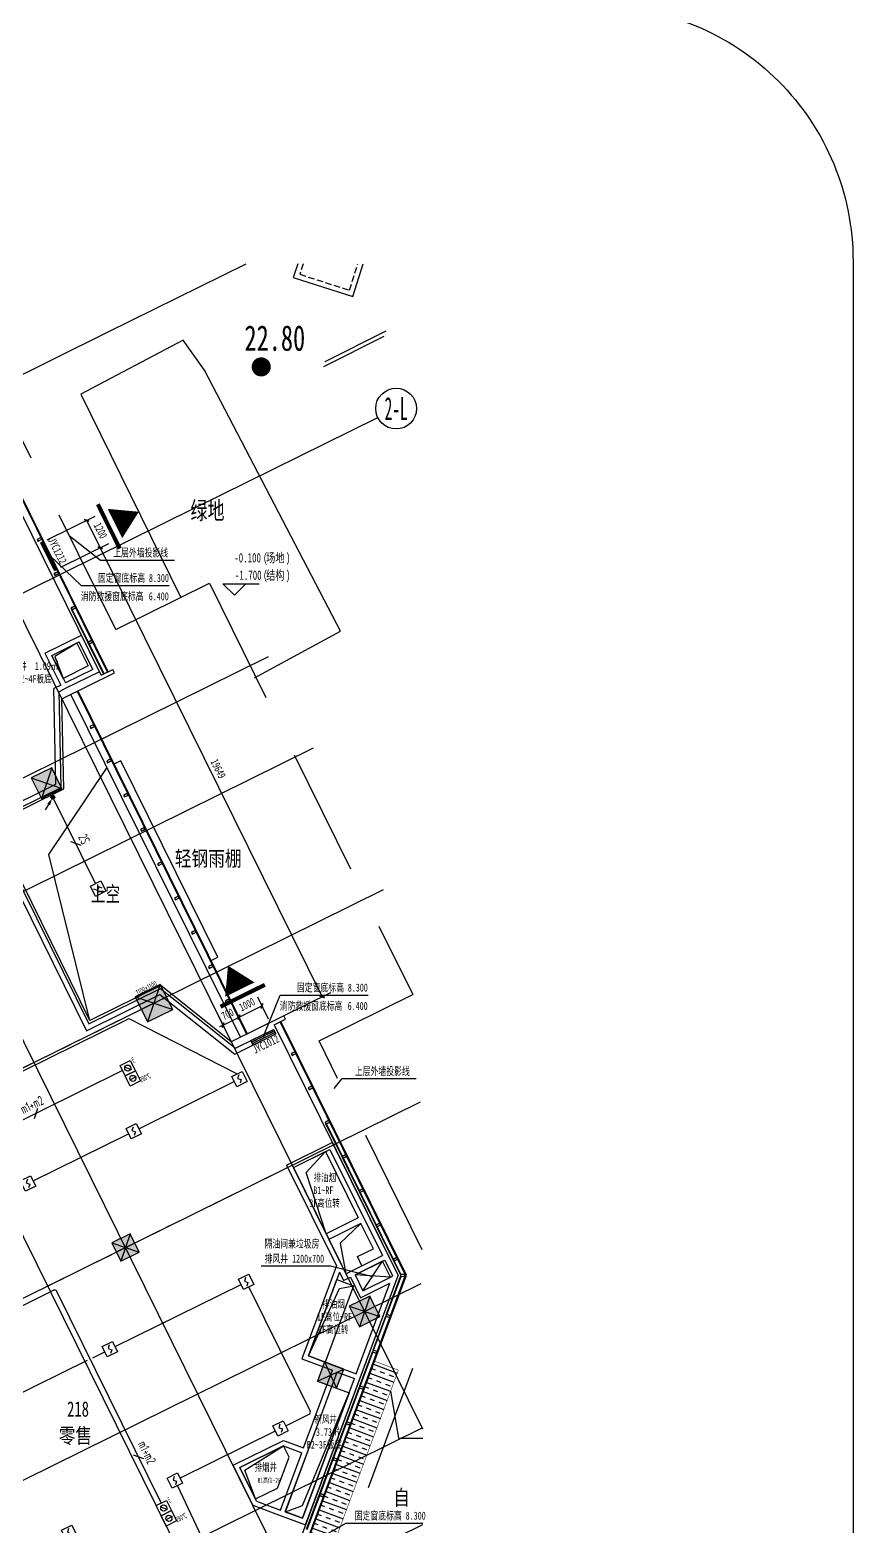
# Model space of a CAD drawing. Header units: millimetres. Extents: x -99490 to 495010, y -402480 to 18020.
# Drawn here: x 142945 to 175232, y -218324 to -159635 of the extents above; entities that cross this region are included whole.
import ezdxf
from ezdxf.enums import TextEntityAlignment as Align

# ---------------------------------------------------------------- set-up
doc = ezdxf.new("R2010")
doc.units = ezdxf.units.MM
doc.header["$LTSCALE"] = 1000
for name, pattern in [('__覆盖_A10-二层平面工作区_TEN25C3T$0$__附着_A70-百叶外参_TEN25H58_设计区$0$AI-Linetype-10', [0.841023, 0.420511, -0.420511]), ('__覆盖_A10-二层平面工作区_TEN25C3T$0$__附着_A70-百叶外参_TEN25H58_设计区$0$DASH', [0.35, 0.25, -0.1]), ('__覆盖_A10-二层平面工作区_TEN25C3T$0$DASH', [0.35, 0.25, -0.1]), ('__覆盖_A10-二层平面工作区_TEN25C3T$0$DASHED2', [0.375, 0.25, -0.125])]:
    doc.linetypes.add(name, pattern=pattern)
doc.layers.get('DEFPOINTS').update_dxf_attribs({"color": 9})
for name, color, linetype in [('__覆盖_A10-二层平面工作区_TEN25C3T$0$A-FIRE-EXIT', 9, 'Continuous'), ('__覆盖_A10-二层平面工作区_TEN25C3T$0$A-疏散方向', 9, 'Continuous'), ('__覆盖_A10-二层平面工作区_TEN25C3T$0$AD-NAME-ROOM', 9, 'Continuous'), ('__覆盖_A10-二层平面工作区_TEN25C3T$0$AD-NUMB', 9, 'Continuous'), ('__覆盖_A10-二层平面工作区_TEN25C3T$0$店铺编号', 9, 'Continuous'), ('__附着_A10-地上2-6层轴网_TEN25C3T_设计区$0$AXIS_TEXT', 9, 'Continuous'), ('A-建筑底图', 9, 'Continuous'), ('C-XREF-EXT', 7, 'Continuous'), ('E-FAS-DEVC', 3, 'Continuous'), ('E-FAS-DIMS', 6, 'Continuous'), ('E-FAS-WIRE', 4, 'Continuous'), ('E-POWR-EQPM', 3, 'Continuous'), ('E-UNIV-DIAG', 2, 'Continuous'), ('E-UNIV-EL', 140, 'Continuous'), ('S_COLU', 9, 'Continuous'), ('S_COLU_HACH', 9, 'Continuous'), ('S_POST_CHAG', 9, 'Continuous')]:
    doc.layers.add(name, color=color, linetype=linetype)
doc.layers.add('S_POST_OTHE', color=9, linetype='Continuous', plot=False)
doc.styles.add('__覆盖_A10-二层平面工作区_TEN25C3T$0$__覆盖_A70-扶梯外参专项图纸_TEN25C3T_设计区$0$TH-STYLE1', font='Stfangso_0.ttf', dxfattribs={"width": 0.7})
doc.styles.add('__覆盖_A10-二层平面工作区_TEN25C3T$0$STANDARD', font='Stfangso_0.ttf', dxfattribs={"width": 0.7})
doc.styles.add('__覆盖_A10-二层平面工作区_TEN25C3T$0$TH-STYLE1', font='Stfangso_0.ttf', dxfattribs={"width": 0.7})
doc.styles.add('__覆盖_A10-二层平面工作区_TEN25C3T$0$TH-STYLE1_T3', font='Stfangso_0.ttf', dxfattribs={"width": 0.7})
doc.styles.add('__附着_A10-地上2-6层轴网_TEN25C3T_设计区$0$COMPLEX', font='Stfangso_0.ttf')
doc.styles.add('__附着_A10-地上2-6层轴网_TEN25C3T_设计区$0$TH-STYLE1', font='Stfangso_0.ttf', dxfattribs={"width": 0.7})
doc.styles.add('__附着_A70-2F环境外参_TEN25C3T_设计区$0$TH-STYLE1', font='Stfangso_0.ttf', dxfattribs={"width": 0.7})
doc.styles.add('TH-STYLE3', font='tssdeng.shx', dxfattribs={"width": 0.65, "bigfont": 'tssdchn.shx'})
doc.dimstyles.new('__覆盖_A10-二层平面工作区_TEN25C3T$0$_TCH_ARCH&&150', dxfattribs={"dimtxt": 313.953488, "dimasz": 150, "dimexe": 375, "dimexo": 450, "dimgap": 150, "dimtad": 1, "dimdec": 0, "dimzin": 0, "dimdsep": 46, "dimtxsty": '__覆盖_A10-二层平面工作区_TEN25C3T$0$TH-STYLE1_T3', "dimblk": '__覆盖_A10-二层平面工作区_TEN25C3T$0$_ArchTick', "dimcen": 0.09, "dimclrd": 256, "dimclre": 256, "dimclrt": 256, "dimazin": 2, "dimtfac": 1, "dimtdec": 0, "dimtix": 1, "dimtmove": 2, "dimatfit": 3, "dimfxl": 1, "dimtolj": 1, "dimtzin": 0, "dimarcsym": 0})

# ---------------------------------------------------------------- blocks, each defined once
blk = doc.blocks.new('E-BFAS712')
blk.add_lwpolyline([(-1.5, -1.5), (-1.5, 1.5), (1.5, 1.5), (1.5, -1.5)], close=True)
at = {"layer": 'E-UNIV-EL'}
blk.add_line((1, 0), (-1, 0), dxfattribs=at)
blk.add_circle((0, 0), 0.8, dxfattribs=at)
at = {"layer": 'E-UNIV-EL', "style": 'TH-STYLE3', "width": 0.5}
blk.add_attdef('F', text='', height=1.5, dxfattribs=at).set_placement((3, -1.25), align=Align.MIDDLE)
blk = doc.blocks.new('E-BFAS730')
blk.add_lwpolyline([(-1.5, -1.5), (-1.5, 1.5), (1.5, 1.5), (1.5, -1.5)], close=True)
at = {"layer": 'E-UNIV-EL'}
blk.add_line((-0.71, 0.71), (0.71, -0.71), dxfattribs=at)
blk.add_circle((0, 0), 0.8, dxfattribs=at)
at = {"layer": 'E-UNIV-EL', "style": 'TH-STYLE3', "width": 0.5}
blk.add_attdef('F', text='', height=1.5, dxfattribs=at).set_placement((2.25, 1.25), align=Align.MIDDLE)
blk = doc.blocks.new('E-BFAS110')
blk.add_lwpolyline([(-1.5, -1.5), (-1.5, 1.5), (1.5, 1.5), (1.5, -1.5)], close=True)
at = {"layer": 'E-UNIV-EL'}
blk.add_lwpolyline([(0.35, 1.06), (-0.35, 0.35), (0.35, -0.35), (-0.35, -1.06)], dxfattribs=at)
blk = doc.blocks.new('$Equip$00002649')
at = {"layer": 'E-FAS-DEVC', "rotation": 359.9996786081254}
blk.add_blockref('E-BFAS110', (0, 0), dxfattribs=at)
blk = doc.blocks.new('E-BLEADER-2')
blk.add_line((-2.88, -4.98), (-1.63, -2.81))
at = {"const_width": 0.75}
blk.add_lwpolyline([(-0.38, 0, 1), (0.38, 0, 1)], format="xyb", close=True, dxfattribs=at)
blk.add_lwpolyline([(-1.63, -2.81, 1.25, 0, 0), (-0.38, -0.65, 0, 0, 0)], format="xyseb")
blk.add_circle((0, 0), 0.75)
blk = doc.blocks.new('E-ANNO04')
blk.add_line((-1, -1), (1, 1))
at = {"style": 'TH-STYLE3', "width": 0.7}
blk.add_attdef('N', text='', height=2.5, dxfattribs=at).set_placement((0, 2.5), align=Align.MIDDLE)
blk = doc.blocks.new('__附着_A10-地上2-6层轴网_TEN25C3T_设计区$0$_AXISO')
blk.add_circle((0, 0), 0.5)
at = {"layer": '__附着_A10-地上2-6层轴网_TEN25C3T_设计区$0$AXIS_TEXT', "style": '__附着_A10-地上2-6层轴网_TEN25C3T_设计区$0$COMPLEX', "width": 1.041667}
blk.add_attdef('A', text='', height=0.56, dxfattribs=at).set_placement((-0.25, -0.28), (0.25, -0.28), align=Align.FIT)
blk = doc.blocks.new('__附着_A70-2F环境外参_TEN25C3T_设计区$0$标高-道路')
at = {"const_width": 0.375}
blk.add_lwpolyline([(-0.1875, 0, 1), (0.1875, 0, 1)], format="xyb", close=True, dxfattribs=at)
blk = doc.blocks.new('*U550')
for points in [[(-40, -30), (-40, -200), (40, -200), (40, -30), (5, -30), (5, 0), (-5, 0), (-5, -30)], [(-35, -35), (-35, -195), (35, -195), (35, -35)], [(-35, -35), (-35, -195), (35, -195), (35, -35)]]:
    blk.add_lwpolyline(points, close=True)
blk = doc.blocks.new('*U503')
for points in [[(0, 1000), (0, 0), (1100, 0), (1100, 1000)], [(1100, 1000), (0, 1000), (1007, 912), (1100, 0)]]:
    blk.add_lwpolyline(points, close=True)
blk.add_lwpolyline([(0, 1000), (1007, 912), (1100, 0)])
at = {"style": '__覆盖_A10-二层平面工作区_TEN25C3T$0$TH-STYLE1', "width": 0.7}
blk.add_attdef('留洞编号', (206, -20), '', height=200, dxfattribs=at)
blk = doc.blocks.new('__覆盖_A10-二层平面工作区_TEN25C3T$0$救援')
at = {"layer": '__覆盖_A10-二层平面工作区_TEN25C3T$0$A-FIRE-EXIT', "ltscale": 0.01, "const_width": 160}
blk.add_lwpolyline([(2313, 0), (368, 0)], dxfattribs=at)
at = {"layer": '__覆盖_A10-二层平面工作区_TEN25C3T$0$A-疏散方向', "flags": 128}
blk.add_lwpolyline([(1334, 1312, 0, 1283, 0), (1334, 266, 1283, 1283, 0)], format="xyseb", dxfattribs=at)
blk = doc.blocks.new('__覆盖_A10-二层平面工作区_TEN25C3T$0$_ArchTick')
at = {"color": 0, "linetype": 'ByBlock', "const_width": 0.4}
blk.add_lwpolyline([(-0.5, -0.5), (0.5, 0.5)], dxfattribs=at)
blk = doc.blocks.new('*D524')
at = {"layer": 'A-建筑底图', "linetype": 'ByBlock', "lineweight": -2, "transparency": 16777216}
for p, q in [((1524337, 465738), (1526219, 466668)), ((1525883, 466502), (1534588, 448887)), ((1533042, 448123), (1534924, 449053))]:
    blk.add_line(p, q, dxfattribs=at)
at = {"layer": 'DEFPOINTS', "color": 0, "linetype": 'ByBlock', "transparency": 16777216}
for p in [(1523934, 465539), (1534588, 448887), (1532639, 447924)]:
    blk.add_point(p, dxfattribs=at)
at = {"layer": 'A-建筑底图', "linetype": 'ByBlock', "lineweight": -2, "transparency": 16777216, "xscale": 150, "yscale": 150, "zscale": 150}
for p, rotation in [((1525883, 466502), 116.2983967429853), ((1534588, 448887), 296.2983967429853)]:
    blk.add_blockref('__覆盖_A10-二层平面工作区_TEN25C3T$0$_ArchTick', p, dxfattribs=dict(at, rotation=rotation))
at = {"layer": 'A-建筑底图', "linetype": 'ByBlock', "transparency": 16777216, "insert": (1530514, 457832), "char_height": 314, "attachment_point": 5, "rotation": 296.2984, "style": '__覆盖_A10-二层平面工作区_TEN25C3T$0$TH-STYLE1_T3'}
blk.add_mtext('\\A1;19649', dxfattribs=at)
blk = doc.blocks.new('*D525')
at = {"layer": 'A-建筑底图', "linetype": 'ByBlock', "lineweight": -2, "transparency": 16777216}
for p, q in [((1523805, 466814), (1525687, 467744)), ((1525351, 467578), (1525883, 466502)), ((1524337, 465738), (1526219, 466668))]:
    blk.add_line(p, q, dxfattribs=at)
at = {"layer": 'DEFPOINTS', "color": 0, "linetype": 'ByBlock', "transparency": 16777216}
for p in [(1523402, 466615), (1525883, 466502), (1523934, 465539)]:
    blk.add_point(p, dxfattribs=at)
at = {"layer": 'A-建筑底图', "linetype": 'ByBlock', "lineweight": -2, "transparency": 16777216, "xscale": 150, "yscale": 150, "zscale": 150}
for p, rotation in [((1525351, 467578), 116.2983967429893), ((1525883, 466502), 296.2983967429893)]:
    blk.add_blockref('__覆盖_A10-二层平面工作区_TEN25C3T$0$_ArchTick', p, dxfattribs=dict(at, rotation=rotation))
at = {"layer": 'A-建筑底图', "linetype": 'ByBlock', "transparency": 16777216, "insert": (1525895, 467178), "char_height": 314, "attachment_point": 5, "rotation": 296.2984, "style": '__覆盖_A10-二层平面工作区_TEN25C3T$0$TH-STYLE1_T3'}
blk.add_mtext('\\A1;1200', dxfattribs=at)
blk = doc.blocks.new('*D526')
at = {"layer": 'A-建筑底图', "linetype": 'ByBlock', "lineweight": -2, "transparency": 16777216}
for p, q in [((1531586, 447571), (1531165, 448424)), ((1530959, 447261), (1530537, 448114)), ((1530704, 447778), (1531331, 448088)), ((1531331, 448088), (1531465, 448154)), ((1530704, 447778), (1530569, 447712))]:
    blk.add_line(p, q, dxfattribs=at)
at = {"layer": 'DEFPOINTS', "color": 0, "linetype": 'ByBlock', "transparency": 16777216}
for p in [(1531331, 448088), (1531158, 446858), (1531786, 447168)]:
    blk.add_point(p, dxfattribs=at)
at = {"layer": 'A-建筑底图', "linetype": 'ByBlock', "lineweight": -2, "transparency": 16777216, "xscale": 150, "yscale": 150, "zscale": 150}
for p, rotation in [((1530704, 447778), 26.29839674295267), ((1531331, 448088), 206.2983967429527)]:
    blk.add_blockref('__覆盖_A10-二层平面工作区_TEN25C3T$0$_ArchTick', p, dxfattribs=dict(at, rotation=rotation))
at = {"layer": 'A-建筑底图', "linetype": 'ByBlock', "transparency": 16777216, "insert": (1530879, 448212), "char_height": 314, "attachment_point": 5, "rotation": 26.2984, "style": '__覆盖_A10-二层平面工作区_TEN25C3T$0$TH-STYLE1_T3'}
blk.add_mtext('\\A1;700', dxfattribs=at)
blk = doc.blocks.new('*D527')
at = {"layer": 'A-建筑底图', "linetype": 'ByBlock', "lineweight": -2, "transparency": 16777216}
for p, q in [((1531586, 447571), (1531165, 448424)), ((1531331, 448088), (1532227, 448531)), ((1532483, 448014), (1532061, 448867))]:
    blk.add_line(p, q, dxfattribs=at)
at = {"layer": 'DEFPOINTS', "color": 0, "linetype": 'ByBlock', "transparency": 16777216}
for p in [(1532227, 448531), (1532682, 447611), (1531786, 447168)]:
    blk.add_point(p, dxfattribs=at)
at = {"layer": 'A-建筑底图', "linetype": 'ByBlock', "lineweight": -2, "transparency": 16777216, "xscale": 150, "yscale": 150, "zscale": 150}
for p, rotation in [((1532227, 448531), 26.29839674298309), ((1531331, 448088), 206.2983967429831)]:
    blk.add_blockref('__覆盖_A10-二层平面工作区_TEN25C3T$0$_ArchTick', p, dxfattribs=dict(at, rotation=rotation))
at = {"layer": 'A-建筑底图', "linetype": 'ByBlock', "transparency": 16777216, "insert": (1531641, 448588), "char_height": 314, "attachment_point": 5, "rotation": 26.2984, "style": '__覆盖_A10-二层平面工作区_TEN25C3T$0$TH-STYLE1_T3'}
blk.add_mtext('\\A1;1000', dxfattribs=at)
blk = doc.blocks.new('__覆盖_A10-二层平面工作区_TEN25C3T$0$$WINLIB2D$00000001')
at = {"color": 0}
for points in [[(-0.5, 0.5), (-0.5, -0.5)], [(-0.5, 0.5), (0.5, 0.5)], [(0.5, -0.5), (0.5, 0.5)], [(0.5, 0.167), (-0.5, 0.167)], [(0.5, -0.167), (-0.5, -0.167)], [(-0.5, -0.5), (0.5, -0.5)]]:
    blk.add_lwpolyline(points, dxfattribs=at)
blk = doc.blocks.new('1100+1100')
at = {"layer": 'S_COLU_HACH'}
h = blk.add_hatch(color=256, dxfattribs=at)
h.dxf.hatch_style = 1
h.paths.add_polyline_path([(1793873, 2488468), (1794859, 2488956), (1794371, 2489942), (1793385, 2489454)])
at = {"layer": 'S_COLU', "elevation": 0}
blk.add_lwpolyline([(1793873, 2488468), (1794859, 2488956), (1794371, 2489942), (1793385, 2489454)], close=True, dxfattribs=at)
at = {"layer": 'S_POST_OTHE'}
for p, q in [((1794371, 2489942, 0), (1793873, 2488468, 0)), ((1793385, 2489454, 0), (1794859, 2488956, 0))]:
    blk.add_line(p, q, dxfattribs=at)
at = {"layer": 'S_POST_OTHE', "style": 'TH-STYLE3', "width": 0.7}
blk.add_text('1100x1100', height=200, rotation=26.3, dxfattribs=at).set_placement((1793866, 2489716, 0), align=Align.CENTER)
blk = doc.blocks.new('A$C4BB53128')
at = {"layer": 'A-建筑底图'}
h = blk.add_hatch(color=256, dxfattribs=at)
h.dxf.hatch_style = 1
h.paths.add_polyline_path([(1856.9, 66325.8), (1050.1, 65927.1), (1448.8, 65120.2), (2255.6, 65518.9)])
h = blk.add_hatch(color=256, dxfattribs=at)
h.dxf.hatch_style = 1
h.paths.add_polyline_path([(4924.9, 48042.5), (4207.7, 47688.1), (4562.1, 46970.9), (5279.3, 47325.3)])
h = blk.add_hatch(color=256, dxfattribs=at)
h.dxf.hatch_style = 1
h.paths.add_polyline_path([(14327.5, 45606.1), (13520.6, 45207.4), (13919.4, 44400.5), (14726.2, 44799.3)])
at = {"layer": 'A-建筑底图', "linetype": '__覆盖_A10-二层平面工作区_TEN25C3T$0$__附着_A70-百叶外参_TEN25H58_设计区$0$AI-Linetype-10'}
h = blk.add_hatch(dxfattribs=at)
h.set_pattern_fill('TRANS', color=256, scale=200, angle=159.63)
h.set_pattern_definition([(159.63, (-1795661.24, -940507.8), (-132.61895, -357.173926), []), (159.63, (-1795727.55, -940686.4), (-132.61895, -357.173926), [190.5, -190.5])])
h.paths.add_polyline_path([(14512.4, 43049.7), (9291.4, 28987.6), (10228.9, 28639.5), (15449.9, 42701.6)])
at = {"layer": 'A-建筑底图'}
h = blk.add_hatch(color=256, dxfattribs=at)
h.dxf.hatch_style = 1
h.paths.add_polyline_path([(12556.7, 43019.3), (12278.3, 42269.3), (13028.3, 41990.9), (13306.7, 42740.9)])
for p, q in [((4060.9, 83421.5), (9480.9, 86100)), ((-58470.4, 52518.7), (4061, 83421.5)), ((16406.9, 40382.4), (-3111.2, 79877)), ((3797.3, 69961.8), (-1213.1, 80100.3)), ((7472.3, 76518.4), (14644.3, 80062.8)), ((-58470.4, 43929.8), (7472.5, 76518.5)), ((16390.9, 23937.9), (-9655.7, 76642.8)), ((16402.8, 16239.5), (-12703.8, 75136.4)), ((2539.3, 75441.7), (3765, 74472.5)), ((1779.8, 74653.6), (3010, 73482)), ((3765, 74472.5), (6672.4, 74472.5)), ((3010, 73482), (6465.4, 73482)), ((9018.1, 73092.4), (8568.1, 73542.4)), ((8568.1, 73542.4), (9993.4, 73542.4)), ((9018.1, 73092.4), (9468.1, 73542.4)), ((3887, 70006.1), (2642, 72525.3)), ((3904.9, 70015), (2659.9, 72534.2)), ((1587.1, 70821.4), (3022.1, 71530.5)), ((1855.1, 70730.7), (2931.4, 71262.6)), ((3463.1, 70186.8), (2931.4, 71262.6)), ((3731, 70096.1), (3022.1, 71530.5)), ((-58470.4, 36679.3), (10352.2, 70691.2)), ((1587.1, 70821.4), (2207.4, 69566.2)), ((1855.1, 70730.7), (2386.7, 69654.9)), ((3731, 70096.1), (2385.7, 69431.3)), ((3463.1, 70186.8), (2386.7, 69654.9)), ((3797.3, 69961.8), (4245.6, 70183.4)), ((2207.4, 69566.2), (1941, 69434.6)), ((2018.6, 65680.9), (1941, 69434.6)), ((2385.7, 69431.3), (2143.6, 69311.6)), ((2221.1, 65557.9), (2143.6, 69311.6)), ((2850.7, 69326.7), (9496.4, 55879.2)), ((2877.6, 69340), (9523.3, 55892.5)), ((9254.4, 55759.6), (2608.7, 69207.1)), ((-58470.4, 32217.5), (12124.4, 67105.2)), ((1856.9, 66325.8, 0), (1448.8, 65120.2, 0)), ((1050.1, 65927.1, 0), (2255.6, 65518.9, 0)), ((-858.5, 64259.1), (2018.6, 65680.9)), ((-590.6, 64168.4), (2221.1, 65557.9)), ((-858.5, 64259.1), (3217.7, 56010.9)), ((-590.6, 64168.4), (3308.4, 56278.8)), ((-58470.4, 25301.8), (14871.3, 61546.9)), ((3308.4, 56278.8), (6120.1, 57668.3)), ((6120.1, 57668.3), (9055.3, 55326.3)), ((3217.7, 56010.9), (6094.8, 57432.7)), ((6094.8, 57432.7), (9029.9, 55090.7)), ((10148.9, 55755.3), (10812.5, 57413.9)), ((10812.5, 57413.9), (14267.9, 57413.9)), ((10575.9, 56245.4), (11024.2, 56466.9)), ((15732.4, 46420.7), (10818, 56365)), ((15765, 46422.4), (10844.9, 56378.3)), ((11024.2, 56466.9), (10957.7, 56601.4)), ((9029.9, 55090.7), (10640.9, 55886.8)), ((9055.3, 55326.3), (10552.3, 56066.1)), ((10552.3, 56066.1), (10640.9, 55886.8)), ((10575.9, 56245.4), (15438.7, 46405.5)), ((12925, 53748.1), (13242.7, 54133.1)), ((13242.7, 54133.1), (16150.1, 54133.1)), ((-58470.4, 16266.6), (16323.7, 53229.6)), ((15233.4, 47046.8), (12610.5, 52354.1)), ((15251.3, 47055.7), (12628.5, 52362.9)), ((11064.2, 50741.9), (12857.2, 51628)), ((11332.1, 50651.2), (12766.5, 51360.1)), ((12766.5, 51360.1), (14826.6, 47191.3)), ((12857.2, 51628), (15050.3, 47190.3)), ((11064.2, 50741.9), (13019.4, 46785.5)), ((11332.1, 50651.2), (13217.8, 46835.4)), ((4207.7, 47688.1, 0), (5279.3, 47325.3, 0)), ((4924.9, 48042.5, 0), (4562.1, 46970.9, 0)), ((13571.5, 46571.1), (14826.6, 47191.3)), ((13749.8, 46436.1), (14915.3, 47012)), ((14059.9, 45808.5), (14825.6, 46967.7)), ((14915.3, 47012), (15220.9, 46393.6)), ((15050.3, 47190.3), (15438.4, 46404.9)), ((15528.3, 46449.9), (15069.5, 47378.3)), ((15550, 46451.3), (15087.5, 47387.2)), ((12786.8, 46781.1), (10064, 46781.1)), ((10282, 32516.4), (15438.7, 46405.5)), ((10535.1, 32422.4), (15732.4, 46420.7)), ((10563.2, 32412), (15765, 46422.4)), ((13019.4, 46785.5), (11664.8, 43137.1)), ((13141.2, 46539), (11921.9, 43254.9)), ((14446.9, 46358.9), (12786.8, 46781.1)), ((13141.2, 46539), (13301.5, 46214.5)), ((13217.8, 46835.4), (13392.2, 46482.5)), ((13392.2, 46482.5), (13571.5, 46571.1)), ((15135.7, 46340.2), (13749.8, 46436.1)), ((13749.8, 46436.1), (14059.9, 45808.5)), ((14059.9, 45808.5), (15215.7, 46379.7)), ((15215.7, 46379.7), (15220.9, 46393.6)), ((15389.4, 46272.8), (15438.4, 46404.9)), ((-58470.4, 9127.7), (16338.6, 46098.1)), ((13301.5, 46214.5), (13570.5, 46347.5)), ((13570.5, 46347.5), (13969.2, 45540.6)), ((13797, 42558.7), (15114.3, 46106.5)), ((13949.7, 42395.4), (15389.4, 46272.8)), ((13969.2, 45540.6), (15114.3, 46106.5)), ((13520.6, 45207.4, 0), (14726.2, 44799.3, 0)), ((14327.5, 45606.1, 0), (13919.4, 44400.5, 0)), ((11664.8, 43137.1), (12862.1, 42692.5)), ((11921.9, 43254.9), (13025.5, 42845.2)), ((12556.7, 43019.3, 0), (13028.3, 41990.9, 0)), ((13025.5, 42845.2), (13797, 42558.7)), ((11691.2, 36887), (13727.4, 42371.2)), ((11732, 39648.9), (12862.1, 42692.5)), ((11809.1, 36629.9), (13949.7, 42395.4)), ((11884.7, 39485.5), (13049.6, 42622.9)), ((12278.3, 42269.3, 0), (13306.7, 42740.9, 0)), ((13049.6, 42622.9), (13727.4, 42371.2)), ((-58470.4, 3438.9), (16382.8, 40431.1)), ((8963.3, 38967.4), (10938.4, 39943.5)), ((10938.4, 39943.5), (11732, 39648.9)), ((9231.3, 38876.7), (10949.7, 39726)), ((10825.9, 37208.3), (11662.4, 39461.4)), ((10949.7, 39726), (11662.4, 39461.4)), ((11013.4, 37138.7), (11884.7, 39485.5)), ((9738.6, 37398.7), (8963.3, 38967.4)), ((9882.7, 37558.5), (9231.3, 38876.7)), ((9738.6, 37398.7), (10850, 36986)), ((9882.7, 37558.5), (10825.9, 37208.3)), ((10850, 36986), (11809.1, 36629.9)), ((11013.4, 37138.7), (11691.2, 36887)), ((-57754.9, 0), (16406.6, 36650.3)), ((11642.1, 35691.5), (13385.7, 36698)), ((13385.7, 36698), (16412.3, 36698))]:
    blk.add_line(p, q, dxfattribs=at)
at = {"layer": 'A-建筑底图', "linetype": '__覆盖_A10-二层平面工作区_TEN25C3T$0$DASH'}
for p, q in [((1514, 75191.5), (1424.3, 75147.2)), ((1454.2, 75162), (1985.9, 74086.2)), ((1484.1, 75176.7), (2015.8, 74100.9)), ((2045.7, 74115.7), (1956, 74071.4)), ((9685.9, 55563.6), (10582.4, 56006.7)), ((9715.5, 55503.8), (10612, 55946.9)), ((10552.9, 56066.4), (10641.5, 55887.1)), ((9656.4, 55623.4), (9745, 55444.1))]:
    blk.add_line(p, q, dxfattribs=at)
at = {"layer": 'A-建筑底图', "linetype": '__覆盖_A10-二层平面工作区_TEN25C3T$0$DASHED2', "ltscale": 20}
for p, q in [((4364.6, 71748.1), (8040.3, 73564.6)), ((8040.3, 73564.6), (16015.2, 57427.4)), ((12339.6, 55610.9), (16015.2, 57427.4))]:
    blk.add_line(p, q, dxfattribs=at)
at = {"layer": 'A-建筑底图', "linetype": 'ByBlock'}
for points in [[(11502.8, 86100), (11329.2, 85554.7), (13663.7, 84811.2), (14073.9, 86100)], [(9840.4, 37644.1), (9432.1, 38771.7), (10949.7, 39726)]]:
    blk.add_lwpolyline(points, dxfattribs=at)
at = {"layer": 'A-建筑底图', "linetype": '__覆盖_A10-二层平面工作区_TEN25C3T$0$DASH'}
blk.add_lwpolyline([(11712.7, 86100), (11580.4, 85684.6), (13533.7, 85062.5), (13864, 86100)], dxfattribs=at)
at = {"layer": 'A-建筑底图', "elevation": 0}
for points in [[(12579.7, 82259.6), (14965.5, 83460.7)], [(9813, 69858.6), (13183.6, 71691.4), (7841.6, 81927.8), (7010.5, 83103.4), (2993.9, 80978.2), (6898, 73030.8)], [(12522.6, 82063), (14897.6, 83258.6)]]:
    blk.add_lwpolyline(points, dxfattribs=at)
at = {"layer": 'A-建筑底图'}
for points in [[(4066.2, 70094.7), (-1026.7, 80400.3), (-2526.7, 80400.3)], [(4039.4, 70081.5), (-1045.3, 80370.3), (-2526.7, 80370.3)], [(10957.7, 56601.4), (8895.6, 55582.3), (6133.3, 57786.4), (3354.2, 56413), (-456.2, 64123.3), (2322.9, 65496.7), (2249.9, 69029.8), (4312, 70048.9), (4245.6, 70183.4)], [(3354.2, 56413), (1737.5, 62929.8), (4026.3, 66338.5)], [(8105.6, 58761.3), (8374.5, 58894.2), (4564.3, 66604.1), (4295.4, 66471.2)], [(12616.9, 48051.3), (11831.9, 50446.5), (12587.2, 51271.4)], [(13982.8, 48447.5), (13164.6, 47673.5), (13392.2, 46482.5)], [(14984, 44893.7), (15532.4, 46370.8)], [(15002.8, 44886.8), (15554, 46371.4)], [(11921.9, 43254.9), (13146.6, 45897.5), (13691.9, 46011.2)], [(14461.9, 43487.6), (14956.2, 44818.8)], [(14480.7, 43480.6), (14974.9, 44811.8)], [(11851.4, 36456.5), (14434.1, 43412.6)], [(11870.1, 36449.6), (14452.8, 43405.6)], [(11019.1, 37136.5), (11683.4, 37391.8), (13518.5, 41808.9)], [(15144.6, 41879.2), (15448.9, 40030.7), (16413.1, 40030.7)]]:
    blk.add_lwpolyline(points, dxfattribs=at)
at = {"layer": 'A-建筑底图', "linetype": '__覆盖_A10-二层平面工作区_TEN25C3T$0$DASHED2', "ltscale": 20}
for points in [[(4364.6, 71748.1), (88.7, 80400.3), (-1026.7, 80400.3)], [(16387.9, 47419), (12339.6, 55610.9)], [(-26155.5, 0), (-6567.9, 9680.1), (-6922.4, 10397.3), (6441.7, 17001.8), (16399.6, 43822.2)]]:
    blk.add_lwpolyline(points, dxfattribs=at)
at = {"layer": 'A-建筑底图', "elevation": 0}
for points in [[(1448.8, 65120.2), (2255.6, 65518.9), (1856.9, 66325.8), (1050.1, 65927.1)], [(4562.1, 46970.9), (5279.3, 47325.3), (4924.9, 48042.5), (4207.7, 47688.1)], [(13919.4, 44400.5), (14726.2, 44799.3), (14327.5, 45606.1), (13520.6, 45207.4)], [(13028.3, 41990.9), (13306.7, 42740.9), (12556.7, 43019.3), (12278.3, 42269.3)]]:
    blk.add_lwpolyline(points, close=True, dxfattribs=at)
at = {"layer": 'A-建筑底图', "linetype": '__覆盖_A10-二层平面工作区_TEN25C3T$0$DASH', "lineweight": -2, "ltscale": 3}
for points in [[(-7138, 50670.1), (6267.4, 57294.9)], [(-3998.6, 43186.4), (11108.5, 50652.2)]]:
    blk.add_lwpolyline(points, dxfattribs=at)
at = {"layer": 'A-建筑底图', "lineweight": -2}
for points in [[(11332.1, 50651.2), (12587.2, 51271.4), (13872, 48671.6), (12616.9, 48051.3)], [(13392.2, 46482.5), (14019.8, 46792.6), (13842.6, 47151.2), (14470.1, 47461.3), (13982.8, 48447.5), (12727.7, 47827.2)], [(13749.8, 46436.1), (14059.9, 45808.5), (15135.7, 46340.2), (14825.6, 46967.7)]]:
    blk.add_lwpolyline(points, close=True, dxfattribs=at)
at = {"layer": 'A-建筑底图'}
for points in [[(13035.7, 46254.8), (13691.9, 46011.2), (12578.1, 43011.3), (11921.9, 43254.9)], [(12841.2, 42060.3), (13518.6, 41808.8), (11691.2, 36887), (11019.1, 37136.5)]]:
    blk.add_lwpolyline(points, close=True, dxfattribs=at)
at = {"layer": 'A-建筑底图', "linetype": '__覆盖_A10-二层平面工作区_TEN25C3T$0$__附着_A70-百叶外参_TEN25H58_设计区$0$DASH', "const_width": 20}
blk.add_lwpolyline([(14512.4, 43049.7), (9291.4, 28987.6), (10228.9, 28639.5), (15449.9, 42701.6)], close=True, dxfattribs=at)
at = {"layer": 'A-建筑底图', "linetype": 'ByBlock'}
blk.add_lwpolyline([(9231.3, 38876.7), (9840.4, 37644.1), (10711.3, 38062.6), (11166.2, 39287.9), (10949.7, 39726)], close=True, dxfattribs=at)
at = {"layer": 'A-建筑底图', "xscale": 999.9999999999999, "yscale": 999.9999999999999, "zscale": 999.9999999999999, "rotation": 340.6561247036139}
blk.add_blockref('__附着_A70-2F环境外参_TEN25C3T_设计区$0$标高-道路', (10070.4, 82051.5, 0), dxfattribs=at)
at = {"layer": 'A-建筑底图'}
ref = blk.add_blockref('__附着_A10-地上2-6层轴网_TEN25C3T_设计区$0$_AXISO', (15361.5, 80417.2), dxfattribs=dict(at, xscale=1600, yscale=1600, zscale=1600))
ref.add_attrib('A', '2-L', dxfattribs={"layer": '__附着_A10-地上2-6层轴网_TEN25C3T_设计区$0$AXIS_TEXT', "height": 905.1, "style": '__附着_A10-地上2-6层轴网_TEN25C3T_设计区$0$TH-STYLE1', "width": 0.485294}).set_placement((14909, 79964.7), (15814.1, 79964.7), align=Align.FIT)
at = {"layer": 'A-建筑底图', "xscale": -1}
for name, p, rotation in [('__覆盖_A10-二层平面工作区_TEN25C3T$0$救援', (4685.8, 74593.1), 296.2984056130247), ('*U503', (3284.3, 70321.5), 26.29839163689869), ('__覆盖_A10-二层平面工作区_TEN25C3T$0$救援', (10545.2, 57978.4), 26.29679348594256)]:
    blk.add_blockref(name, p, dxfattribs=dict(at, rotation=rotation))
at = {"layer": 'A-建筑底图'}
for p, rotation in [((1474.4, 75339.3), 296.298391636638), ((2139, 73994.5), 296.298391636638), ((2803.6, 72649.8), 296.298391636638), ((3468.1, 71305), 296.298391636638), ((3542.2, 67995.3), 296.298391636638), ((4206.7, 66650.5), 296.298391636638), ((4871.3, 65305.8), 296.298391636638), ((5535.9, 63961), 296.298391636638), ((6200.5, 62616.3), 296.298391636638), ((6865, 61271.5), 296.298391636638), ((7529.6, 59926.8), 296.298391636638), ((8194.2, 58582), 296.298391636638), ((8858.6, 57237.5), 296.298391636638), ((11443, 55168), 296.298391636638), ((12107.5, 53823.3), 296.298391636638), ((12772.1, 52478.5), 296.298391636638), ((13436.7, 51133.8), 296.298391636638), ((14101.2, 49789), 296.298391636638), ((14765.8, 48444.3), 296.298391636638), ((15430.4, 47099.6), 296.298391636638), ((15730.1, 46420.5), 272.9393185341033)]:
    blk.add_blockref('*U550', p, dxfattribs=dict(at, rotation=rotation))
ref = blk.add_blockref('__覆盖_A10-二层平面工作区_TEN25C3T$0$$WINLIB2D$00000001', (1735, 74631.4), dxfattribs=dict(at, xscale=-1200, yscale=-99.99999999999999, zscale=-1200, rotation=296.2983508216265))
ref.add_attrib('A', 'JYC1212', (1696.5, 75273.6), dxfattribs={"layer": '__覆盖_A10-二层平面工作区_TEN25C3T$0$AD-NUMB', "height": 313.95, "rotation": 296.298351, "style": '__覆盖_A10-二层平面工作区_TEN25C3T$0$STANDARD', "width": 0.7})
ref = blk.add_blockref('__覆盖_A10-二层平面工作区_TEN25C3T$0$$WINLIB2D$00000001', (10148.9, 55755.3), dxfattribs=dict(at, xscale=999.9999999999995, yscale=200, zscale=999.9999999999995, rotation=26.29825426101553))
ref.add_attrib('A', 'JYC1012', (9822.8, 55101.7), dxfattribs={"layer": '__覆盖_A10-二层平面工作区_TEN25C3T$0$AD-NUMB', "height": 313.95, "rotation": 26.298254, "style": '__覆盖_A10-二层平面工作区_TEN25C3T$0$STANDARD', "width": 0.7})
at = {"layer": 'A-建筑底图', "extrusion": (0.00014913, 0.000165421, 1), "rotation": 249.6311361044073}
for p in [(15157.6, 44786.6, -46.7), (14635.5, 43380.4, -46.7), (14113.4, 41974.2, -46.7), (13591.4, 40568, -46.7), (13069.3, 39161.8, -46.7), (12547.2, 37755.6, -46.7)]:
    blk.add_blockref('*U550', p, dxfattribs=at)
at = {"layer": 'S_POST_CHAG'}
blk.add_blockref('1100+1100', (-1788260.6, -2432110.8, 0), dxfattribs=at)
at = {"layer": '__覆盖_A10-二层平面工作区_TEN25C3T$0$AD-NAME-ROOM', "style": '__覆盖_A10-二层平面工作区_TEN25C3T$0$TH-STYLE1', "width": 0.8}
blk.add_text('零售', height=600, dxfattribs=at).set_placement((2127.6, 39825.2))
at = {"layer": '__覆盖_A10-二层平面工作区_TEN25C3T$0$店铺编号', "style": '__覆盖_A10-二层平面工作区_TEN25C3T$0$TH-STYLE1', "width": 0.7}
blk.add_text('218', height=600, dxfattribs=at).set_placement((2456.5, 40873))
at = {"layer": 'A-建筑底图', "style": '__附着_A70-2F环境外参_TEN25C3T_设计区$0$TH-STYLE1'}
for s, height, width, p in [('22.80', 1000, 0.7, (10603.7, 83176.3, 0)), ('自', 600, 0.8, (15575.6, 37711.7, 0))]:
    blk.add_text(s, height=height, dxfattribs=dict(at, width=width)).set_placement(p, align=Align.MIDDLE)
at = {"layer": 'A-建筑底图'}
for s, height, style, width, p in [('绿地', 700, '__附着_A70-2F环境外参_TEN25C3T_设计区$0$TH-STYLE1', 0.7, (7295.3, 76071.3, 0)), ('上层外墙投影线', 313.95, '__覆盖_A10-二层平面工作区_TEN25C3T$0$TH-STYLE1', 0.7, (4265.1, 74609.4)), ('-0.100', 366.28, '__覆盖_A10-二层平面工作区_TEN25C3T$0$TH-STYLE1', 0.7, (9013, 74382.4)), ('(', 366.3, '__覆盖_A10-二层平面工作区_TEN25C3T$0$TH-STYLE1', 0.7, (10143.4, 74382.4)), ('场地', 366.28, '__覆盖_A10-二层平面工作区_TEN25C3T$0$TH-STYLE1', 0.7, (10263.8, 74382.4)), (')', 366.3, '__覆盖_A10-二层平面工作区_TEN25C3T$0$TH-STYLE1', 0.7, (11040.8, 74382.4)), ('固定窗底标高', 313.95, '__覆盖_A10-二层平面工作区_TEN25C3T$0$TH-STYLE1', 0.7, (3666.6, 73617)), ('-1.700', 366.28, '__覆盖_A10-二层平面工作区_TEN25C3T$0$TH-STYLE1', 0.7, (9038.6, 73699.9)), ('(', 366.3, '__覆盖_A10-二层平面工作区_TEN25C3T$0$TH-STYLE1', 0.7, (10143.4, 73699.9)), ('结构', 366.28, '__覆盖_A10-二层平面工作区_TEN25C3T$0$TH-STYLE1', 0.7, (10263.8, 73699.9)), (')', 366.3, '__覆盖_A10-二层平面工作区_TEN25C3T$0$TH-STYLE1', 0.7, (11040.8, 73699.9)), ('8.300', 313.95, '__覆盖_A10-二层平面工作区_TEN25C3T$0$TH-STYLE1', 0.7, (5664.5, 73617)), ('消防救援窗底标高', 313.95, '__覆盖_A10-二层平面工作区_TEN25C3T$0$TH-STYLE1', 0.7, (2994.6, 72897)), ('6.400', 313.95, '__覆盖_A10-二层平面工作区_TEN25C3T$0$TH-STYLE1', 0.7, (5658.5, 72897)), ('轻钢雨棚', 600, '__覆盖_A10-二层平面工作区_TEN25C3T$0$TH-STYLE1', 0.8, (6679.9, 62467.7)), ('上空', 600, '__覆盖_A10-二层平面工作区_TEN25C3T$0$TH-STYLE1', 0.7, (3389.8, 61078.4)), ('固定窗底标高', 313.95, '__覆盖_A10-二层平面工作区_TEN25C3T$0$TH-STYLE1', 0.7, (11469, 57548.9)), ('8.300', 313.95, '__覆盖_A10-二层平面工作区_TEN25C3T$0$TH-STYLE1', 0.7, (13466.9, 57548.9)), ('消防救援窗底标高', 313.95, '__覆盖_A10-二层平面工作区_TEN25C3T$0$TH-STYLE1', 0.7, (10797.1, 56828.9)), ('6.400', 313.95, '__覆盖_A10-二层平面工作区_TEN25C3T$0$TH-STYLE1', 0.7, (13460.9, 56828.9)), ('上层外墙投影线', 313.95, '__覆盖_A10-二层平面工作区_TEN25C3T$0$TH-STYLE1', 0.7, (13742.8, 54270)), ('隔油间兼垃圾房', 313.95, '__覆盖_A10-二层平面工作区_TEN25C3T$0$TH-STYLE1', 0.7, (10199, 47501.1)), ('排风井', 313.95, '__覆盖_A10-二层平面工作区_TEN25C3T$0$TH-STYLE1', 0.7, (10199, 46916.1)), ('1200x700', 313.95, '__覆盖_A10-二层平面工作区_TEN25C3T$0$TH-STYLE1', 0.7, (11281.1, 46916.1)), ('排烟井', 300, '__覆盖_A10-二层平面工作区_TEN25C3T$0$TH-STYLE1', 0.7, (9806.7, 38740.1)), ('B1高位~2F', 187.5, '__覆盖_A10-二层平面工作区_TEN25C3T$0$TH-STYLE1', 0.7, (9931.7, 38281.9)), ('固定窗底标高', 313.95, '__覆盖_A10-二层平面工作区_TEN25C3T$0$TH-STYLE1', 0.7, (13738.7, 36833)), ('8.300', 313.95, '__覆盖_A10-二层平面工作区_TEN25C3T$0$TH-STYLE1', 0.7, (15736.6, 36833))]:
    blk.add_text(s, height=height, dxfattribs=dict(at, style=style, width=width)).set_placement(p)
at = {"layer": 'A-建筑底图', "linetype": 'ByBlock', "char_height": 300, "attachment_point": 1, "style": '__覆盖_A10-二层平面工作区_TEN25C3T$0$TH-STYLE1'}
for s, width, insert in [('\\pi231.29;新风井  1.09㎡ \\P\\pi123.58;1F高位~4F板底', 2278.058, (-238.9, 70467.9)), ('\\pi249.4;排油烟\\P\\pi238.43;B1~RF\\P\\pi81.246;3F高位转', 1399.901, (11875, 50403.1)), ('\\pi377.26;排油烟\\P\\pi14.533; 1F高位~RF\\P\\pi209.1;3F高位转', 1655.611, (12085.9, 45442.4)), ('\\pi475.77;新风井\\P\\pi536.22;3.73㎡ \\P\\pi178.91;B2~3F板底', 1788.625, (11681, 40922.7))]:
    blk.add_mtext_dynamic_manual_height_columns(s, width=width, gutter_width=1500, heights=[0], dxfattribs=dict(at, insert=insert))
at = {"layer": 'A-建筑底图', "style": '__覆盖_A10-二层平面工作区_TEN25C3T$0$__覆盖_A70-扶梯外参专项图纸_TEN25C3T_设计区$0$TH-STYLE1', "width": 0.7}
for tag, p in [('从一层上', (-22115.9, 51236.1)), ('下至一层', (-21070.5, 50140.8)), ('上至三层', (-29785.2, 44316)), ('从三层下', (-28727.8, 43187.7))]:
    blk.add_attdef(tag, p, '', height=125, rotation=42.039201, dxfattribs=at)
at = {"layer": 'A-建筑底图', "linetype": 'ByBlock'}
for p1, p2, distance, picture, middle in [((1272.5, 75070.6), (1804.2, 73994.8), 2174, '*D525', (3765.9, 75633.6)), ((1804.2, 73994.8), (10509.4, 56379.9), 2174, '*D524', (8385, 66288.5)), ((9029, 55313.6), (9656.3, 55623.6), 1026.7, '*D526', (8750.1, 56667.7)), ((9656.3, 55623.6), (10552.7, 56066.6), 1026.7, '*D527', (9511.9, 57044.2))]:
    dim = blk.add_aligned_dim(p1=p1, p2=p2, distance=distance, dimstyle='__覆盖_A10-二层平面工作区_TEN25C3T$0$_TCH_ARCH&&150', dxfattribs=at)
    dim.commit()
    dim.dimension.update_dxf_attribs({"geometry": picture, "text_midpoint": middle, "insert": (-1522129.4, -391544)})

msp = doc.modelspace()

# ---------------------------------------------------------------- linework, layer by layer
at = {"layer": 'E-FAS-WIRE', "linetype": 'Continuous'}
for p, q in [((145519, -193119), (143846, -189735)), ((139293, -202136), (146783, -198434)), ((151062, -200586), (146864, -198435)), ((146579, -200459), (139802, -203809)), ((147217, -202738), (150960, -200888)), ((143071, -204787), (146814, -202937)), ((146283, -211286), (151225, -208844)), ((140259, -210861), (143874, -209075)), ((148096, -217415), (143994, -209116)), ((151526, -208946), (153934, -213818)), ((142137, -213335), (145205, -211819)), ((145407, -211719), (145880, -211485)), ((152977, -214392), (153894, -213939)), ((148831, -216441), (152574, -214591)), ((148729, -216742), (151087, -221712))]:
    msp.add_line(p, q, dxfattribs=at)
for centre, start, end in [((146823, -198515), 62.86727, 116.29865), ((143914, -209155), 26.29839, 116.29842), ((153854, -213858), 296.29833, 26.29839)]:
    msp.add_arc(centre, 90, start, end, dxfattribs=at)
at = {"layer": 'E-UNIV-DIAG'}
msp.add_lwpolyline([(165232, -270715), (-14768, -270715, -0.414214), (-24768, -260715), (-24768, -168715, -0.414214), (-14768, -158715), (165232, -158715, -0.414214), (175232, -168715), (175232, -260715, -0.414214)], format="xyb", close=True, dxfattribs=at)

# ---------------------------------------------------------------- block references
at = {"layer": 'C-XREF-EXT'}
msp.add_blockref('A$C4BB53128', (141947, -254906), dxfattribs=at)
at = {"layer": 'E-FAS-DEVC', "xscale": 150, "yscale": 150, "zscale": 150}
for p, rotation in [((145619, -193321), 296.2983967430158), ((151162, -200788), 26.2983916369641), ((147016, -202837), 26.2983916369641), ((142869, -204886), 26.2983916369641), ((151427, -208744), 26.2983916369641), ((146082, -211386), 26.2983916369641), ((152775, -214492), 26.2983916369641), ((148629, -216541), 26.2983916369641), ((144483, -218590), 26.2983916369641)]:
    msp.add_blockref('$Equip$00002649', p, dxfattribs=dict(at, rotation=rotation))
for name, p, rotation, values in [('E-BFAS730', (146781, -200360, 0), 26.29817191431755, {'F': 'E'}), ('E-BFAS712', (146981, -200763, 0), 26.29817191431755, {'F': '280℃'}), ('E-BFAS730', (148196, -217617), 26.29839163697841, {'F': 'E'}), ('E-BFAS712', (148395, -218020), 26.29839163697841, {'F': '280℃'})]:
    msp.add_blockref(name, p, dxfattribs=dict(at, rotation=rotation)).add_auto_attribs(values)
at = {"layer": 'E-FAS-DIMS', "xscale": 150, "yscale": 150, "zscale": 150}
for p, rotation, values in [((144738, -191540), 296.2983967428003, {'N': '2S'}), ((143191, -202134), 26.29839163697319, {'N': 'm1+m2'}), ((147200, -215602), 296.2984115854396, {'N': 'm1+m2'})]:
    msp.add_blockref('E-ANNO04', p, dxfattribs=dict(at, rotation=rotation)).add_auto_attribs(values)
at = {"layer": 'E-POWR-EQPM', "xscale": 100, "yscale": 100, "zscale": 100}
msp.add_blockref('E-BLEADER-2', (143846, -189735), dxfattribs=at)

doc.saveas('drawing.dxf')
